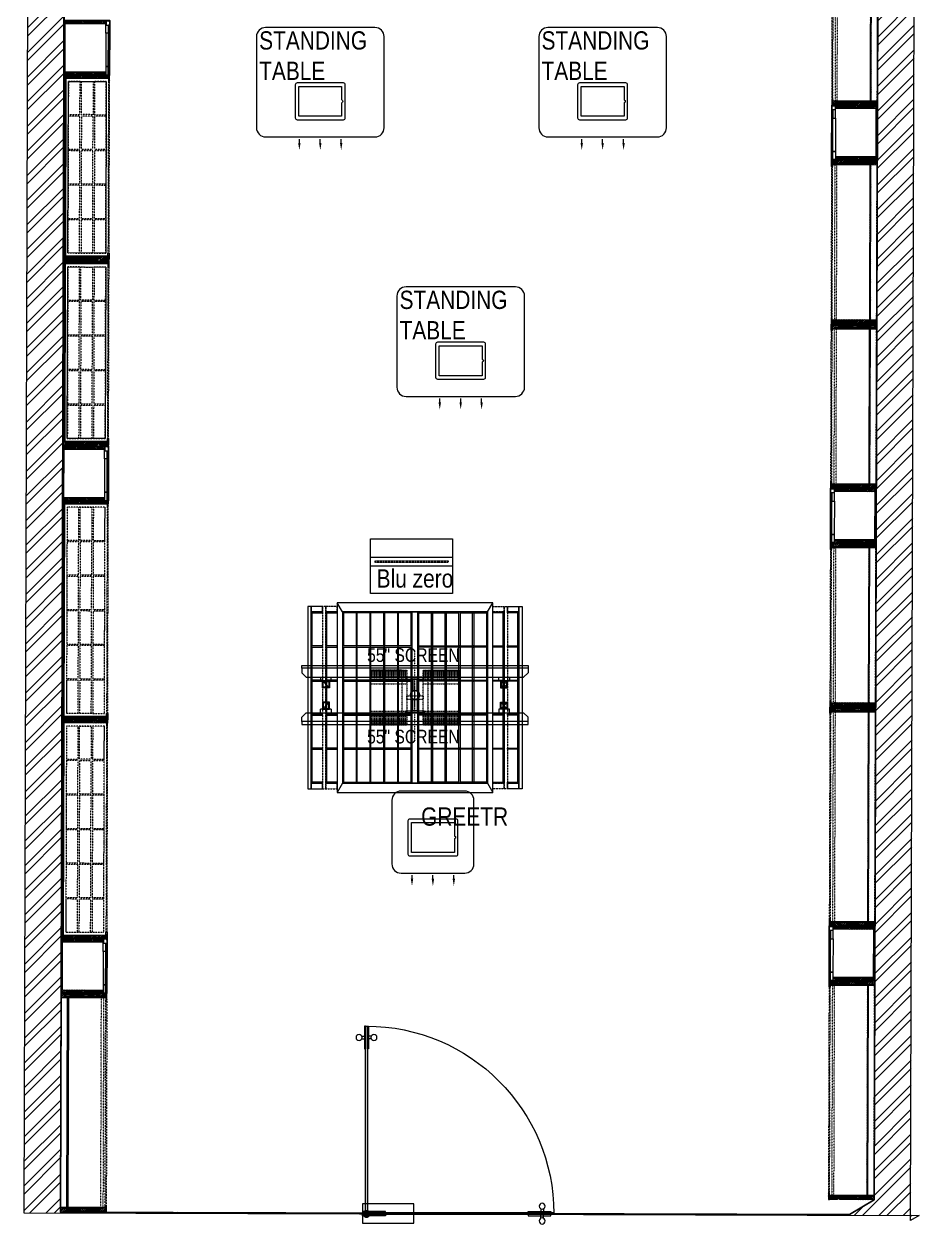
# Model space of a CAD drawing. Header units: millimetres. Extents: x -6182 to -1273, y -2079 to 10738.
# Drawn here: x -6182 to -1273, y -2079 to 4500 of the extents above; entities that cross this region are included whole.
import ezdxf

# ---------------------------------------------------------------- set-up
doc = ezdxf.new("R2010")
doc.units = ezdxf.units.MM
for name, pattern in [('a_p6_plan_L18$0$HIDDEN', [0.375, 0.25, -0.125]), ('ACAD_ISO03W100', [30, 12, -18]), ('D10_DASHED', [0.75, 0.5, -0.25]), ('DASHDOT2', [0.5, 0.25, -0.125, 0, -0.125])]:
    doc.linetypes.add(name, pattern=pattern)
for name, color, linetype, lineweight in [('Glass-FrontGlazing', 150, 'Continuous', 20), ('Glazing', 141, 'Continuous', 15), ('I-LK DIM', 252, 'Continuous', 5), ('I-LK EQPMT', 3, 'Continuous', 18), ('I-LK FF&E', 1, 'Continuous', 9), ('I-LK FURNITURE', 13, 'Continuous', 9), ('I-LK IT', 3, 'Continuous', 18), ('I-LK TEXT', 31, 'Continuous', 5), ('LN-ELEVATION-1', 81, 'Continuous', 13), ('LN-ELEVATION-2', 103, 'Continuous', 20), ('LN-ELEVATION-3', 125, 'a_p6_plan_L18$0$HIDDEN', 18), ('LN-ELEVATION-4', 145, 'Continuous', 13), ('LN-ELEVATION-5', 167, 'Continuous', 5), ('LN-HATCH', 251, 'Continuous', 0)]:
    doc.layers.add(name, color=color, linetype=linetype, lineweight=lineweight)
doc.layers.add('WALLS', color=7, linetype='Continuous')
doc.layers.add('WALLS_3D', color=7, linetype='Continuous')
doc.styles.add('LK TXT', font='Arial Narrow.ttf')
pattern_1 = [(45, (4208834.247, 1706614.74), (-4.4901280605, 4.4901280605), [])]
pattern_2 = [(45, (4209134.247, 1706614.74), (-4.4901280605, 4.4901280605), [])]
pattern_3 = [(45, (7858054.0837, 3504049.203), (-4.4901280605, 4.4901280605), [])]
pattern_4 = [(45, (7858558.917, 3503823.203), (-4.4901280605, 4.4901280605), [])]

# ---------------------------------------------------------------- blocks, each defined once
blk = doc.blocks.new('greetr 450')
at = {"layer": 'LN-ELEVATION-1', "linetype": 'ByBlock', "lineweight": -2}
for p, q in [((481.3, 339.7), (461, 339.7)), ((481.3, 225), (461, 225)), ((481.3, 110.3), (461, 110.3))]:
    blk.add_line(p, q, dxfattribs=at)
at = {"layer": 'LN-ELEVATION-1'}
for points in [[(355.5, 98.3), (355.5, 352.3, 0.414214), (345.5, 362.3), (163.5, 362.3, 0.414214), (153.5, 352.3), (153.5, 98.3, 0.414214), (163.5, 88.3), (345.5, 88.3, 0.414214)], [(264, 342.8), (336.5, 342.8), (336.5, 107.8), (172.5, 107.8), (172.5, 342.8), (245, 342.8, 0.327538), (246.9, 344.2, -0.733799), (262.1, 344.2, 0.327538)]]:
    blk.add_lwpolyline(points, format="xyb", close=True, dxfattribs=at)
at = {"layer": 'LN-ELEVATION-1', "linetype": 'ByBlock', "lineweight": -2}
for points in [[(481.3, 346.4), (481.3, 333.1), (521.3, 339.7)], [(481.3, 231.7), (481.3, 218.3), (521.3, 225)], [(481.3, 116.9), (481.3, 103.6), (521.3, 110.3)]]:
    blk.add_solid(points, dxfattribs=at)
at = {"layer": 'LN-ELEVATION-2'}
blk.add_lwpolyline([(50, 0), (400, 0, 0.414214), (450, 50), (450, 400, 0.414214), (400, 450), (50, 450, 0.414214), (0, 400), (0, 50, 0.414214)], format="xyb", close=True, dxfattribs=at)
blk = doc.blocks.new('QMS_DESK_1', base_point=(0, 0))
at = {"layer": 'I-LK FF&E', "rotation": 270}
blk.add_blockref('GREETR 450', (0, 521.3), dxfattribs=at)
at = {"layer": 'I-LK TEXT', "color": 0, "linetype": 'Continuous', "ltscale": 3, "insert": (222.4, 431.4), "char_height": 100, "attachment_point": 1, "style": 'LK TXT'}
blk.add_mtext_dynamic_manual_height_columns('\\pxqc;GREETR', width=353.056, gutter_width=0.5, heights=[0], dxfattribs=at)
blk = doc.blocks.new('standing table')
at = {"layer": 'LN-ELEVATION-1', "linetype": 'ByBlock', "lineweight": -2}
for p, q in [((235.3, -32.3), (235.3, -12)), ((350, -32.3), (350, -12)), ((464.7, -32.3), (464.7, -12))]:
    blk.add_line(p, q, dxfattribs=at)
at = {"layer": 'LN-ELEVATION-1'}
for points in [[(222.7, 94.5), (476.7, 94.5, 0.414214), (486.7, 104.5), (486.7, 286.5, 0.414214), (476.7, 296.5), (222.7, 296.5, 0.414214), (212.7, 286.5), (212.7, 104.5, 0.414214)], [(467.2, 186), (467.2, 113.5), (232.2, 113.5), (232.2, 277.5), (467.2, 277.5), (467.2, 205, 0.327538), (468.6, 203.1, -0.733799), (468.6, 187.9, 0.327538)]]:
    blk.add_lwpolyline(points, format="xyb", close=True, dxfattribs=at)
at = {"layer": 'LN-ELEVATION-1', "linetype": 'ByBlock', "lineweight": -2}
for points in [[(241.9, -32.3), (228.6, -32.3), (235.3, -72.3)], [(356.7, -32.3), (343.3, -32.3), (350, -72.3)], [(471.4, -32.3), (458.1, -32.3), (464.7, -72.3)]]:
    blk.add_solid(points, dxfattribs=at)
at = {"layer": 'LN-ELEVATION-2'}
blk.add_lwpolyline([(50, 0), (650, 0, 0.414214), (700, 50), (700, 550, 0.414214), (650, 600), (50, 600, 0.414214), (0, 550), (0, 50, 0.414214)], format="xyb", close=True, dxfattribs=at)
blk = doc.blocks.new('STANDING_TABLE_1', base_point=(0, 0))
at = {"layer": 'I-LK FF&E'}
blk.add_blockref('STANDING TABLE', (0, 72.3), dxfattribs=at)
at = {"layer": 'I-LK TEXT', "color": 0, "linetype": 'Continuous', "ltscale": 3, "insert": (406.8, 518.2), "char_height": 100, "width": 783.964, "attachment_point": 5, "style": 'LK TXT'}
blk.add_mtext('\\pxql;STANDING TABLE', dxfattribs=at)
blk = doc.blocks.new('STANDING_TABLE_2', base_point=(0, 0))
at = {"layer": 'I-LK FF&E'}
blk.add_blockref('STANDING TABLE', (0, 72.3), dxfattribs=at)
at = {"layer": 'I-LK TEXT', "color": 0, "linetype": 'Continuous', "ltscale": 3, "insert": (406.8, 518.2), "char_height": 100, "width": 783.964, "attachment_point": 5, "style": 'LK TXT'}
blk.add_mtext('\\pxql;STANDING TABLE', dxfattribs=at)
blk = doc.blocks.new('STANDING_TABLE_3', base_point=(0, 0))
at = {"layer": 'I-LK FF&E'}
blk.add_blockref('STANDING TABLE', (0, 72.3), dxfattribs=at)
at = {"layer": 'I-LK TEXT', "color": 0, "linetype": 'Continuous', "ltscale": 3, "insert": (406.8, 518.2), "char_height": 100, "width": 783.964, "attachment_point": 5, "style": 'LK TXT'}
blk.add_mtext('\\pxql;STANDING TABLE', dxfattribs=at)
blk = doc.blocks.new('jj 1200')
at = {"layer": 'LN-HATCH', "ltscale": 0.5}
h = blk.add_hatch(dxfattribs=at)
h.set_pattern_fill('ANSI31', color=256, scale=2)
h.set_pattern_definition([(45, (4097187.331, 1708800.267), (-4.4901280605, 4.4901280605), [])])
h.paths.add_polyline_path([(792.1, 220), (792.1, 30), (786.1, 30), (786.1, 20), (792.1, 20), (792.1, -24), (767.1, -24), (767.1, 220)])
h.paths.add_polyline_path([(-382.9, 180), (767.1, 180), (767.1, 186), (-382.9, 186)])
h.paths.add_polyline_path([(757.1, -24), (757.1, -30), (792.1, -30), (792.1, -24)])
h.paths.add_polyline_path([(-407.9, 220), (-407.9, 30), (-401.9, 30), (-401.9, 20), (-407.9, 20), (-407.9, -24), (-382.9, -24), (-382.9, 220)])
h.paths.add_polyline_path([(-372.9, -24), (-372.9, -30), (-407.9, -30), (-407.9, -24)])
at = {"layer": 'LN-ELEVATION-1', "ltscale": 0.5}
for points in [[(-407.9, 220), (-407.9, 30), (-401.9, 30), (-401.9, 20), (-407.9, 20), (-407.9, -24), (-382.9, -24), (-382.9, 220)], [(792.1, 220), (792.1, 30), (786.1, 30), (786.1, 20), (792.1, 20), (792.1, -24), (767.1, -24), (767.1, 220)], [(-382.9, 180), (767.1, 180), (767.1, 186), (-382.9, 186)], [(-372.9, -24), (-372.9, -30), (-407.9, -30), (-407.9, -24)], [(757.1, -24), (757.1, -30), (792.1, -30), (792.1, -24)]]:
    blk.add_lwpolyline(points, close=True, dxfattribs=at)
at = {"layer": 'LN-ELEVATION-3', "ltscale": 0.5}
for p, q in [((767.1, 220), (-382.9, 220)), ((757.1, -24), (-372.9, -24)), ((-372.9, -30), (757.1, -30))]:
    blk.add_line(p, q, dxfattribs=at)
at = {"layer": 'LN-ELEVATION-4', "linetype": 'ACAD_ISO03W100', "ltscale": 0.05}
blk.add_lwpolyline([(767.1, 0), (-382.9, 0), (-382.9, -12), (767.1, -12)], close=True, dxfattribs=at)
blk = doc.blocks.new('JJ_FIXTURE_LARGE_1', base_point=(0, 0))
at = {"layer": 'I-LK FF&E', "xscale": -1}
blk.add_blockref('JJ 1200', (792.1, 30), dxfattribs=at)
blk = doc.blocks.new('mirror unit')
at = {"layer": 'LN-HATCH', "ltscale": 0.5}
h = blk.add_hatch(dxfattribs=at)
h.set_pattern_fill('ANSI31', color=256, scale=2)
h.set_pattern_definition([(45, (4060433.7416, 1708720.787), (-4.4901280605, 4.4901280605), [])])
h.paths.add_polyline_path([(212.9, 101.3), (230.9, 101.3), (230.9, -127.7), (212.9, -127.7)])
h.paths.add_polyline_path([(230.9, 95.3), (494.9, 95.3), (494.9, 101.3), (230.9, 101.3)])
h.paths.add_polyline_path([(512.9, 101.3), (494.9, 101.3), (494.9, -127.7), (512.9, -127.7)])
at = {"layer": 'Defpoints'}
blk.add_lwpolyline([(512.9, 101.3), (212.9, 101.3), (212.9, -148.7), (512.9, -148.7)], close=True, dxfattribs=at)
at = {"layer": 'LN-ELEVATION-1'}
for points in [[(212.9, 101.3), (230.9, 101.3), (230.9, -127.7), (212.9, -127.7)], [(230.9, 95.3), (494.9, 95.3), (494.9, 101.3), (230.9, 101.3)], [(512.9, 101.3), (494.9, 101.3), (494.9, -127.7), (512.9, -127.7)], [(259.9, -141.7), (259.9, -127.7), (214.9, -127.7), (214.9, -148.7), (223.9, -148.7), (223.9, -147.2), (216.4, -147.2), (216.4, -141.7)], [(442.9, -141.7), (442.9, -127.7), (487.9, -127.7), (487.9, -148.7), (478.9, -148.7), (478.9, -147.2), (486.4, -147.2), (486.4, -141.7)], [(504.9, -148.7), (504.9, -147.2), (509.4, -147.2), (509.4, -129.2), (487.9, -129.2), (487.9, -127.7), (510.9, -127.7), (510.9, -148.7)]]:
    blk.add_lwpolyline(points, close=True, dxfattribs=at)
at = {"layer": 'LN-ELEVATION-2'}
blk.add_lwpolyline([(259.9, -141.7), (442.9, -141.7), (442.9, -127.7), (259.9, -127.7)], close=True, dxfattribs=at)
at = {"layer": 'LN-ELEVATION-2', "color": 4, "lineweight": 0}
blk.add_lwpolyline([(216.4, -141.7), (486.4, -141.7), (486.4, -147.2), (216.4, -147.2)], close=True, dxfattribs=at)
at = {"layer": 'LN-ELEVATION-4', "ltscale": 0.5}
blk.add_line((478.9, -148.7), (223.9, -148.7), dxfattribs=at)
blk = doc.blocks.new('MIRROR_DIFFERENT_1', base_point=(0, 0))
at = {"layer": 'I-LK FF&E'}
blk.add_blockref('MIRROR UNIT', (-212.9, 148.7), dxfattribs=at)
blk = doc.blocks.new('JJ_FIXTURE_LARGE_2', base_point=(0, 0))
at = {"layer": 'I-LK FF&E', "xscale": -1}
blk.add_blockref('JJ 1200', (792.1, 30), dxfattribs=at)
blk = doc.blocks.new('jj 900')
at = {"layer": 'LN-HATCH', "ltscale": 0.5}
h = blk.add_hatch(dxfattribs=at)
h.set_pattern_fill('ANSI31', color=256, scale=50)
h.set_pattern_definition([(45, (0, 0), (-4.419417, 4.419417), [])])
h.paths.add_polyline_path([(-911.8, 0), (-911.8, -190), (-905.8, -190), (-905.8, -200), (-911.8, -200), (-911.8, -244), (-886.8, -244), (-886.8, 0)])
h = blk.add_hatch(dxfattribs=at)
h.set_pattern_fill('ANSI31', color=256, scale=2)
h.set_pattern_definition(pattern_1)
h.paths.add_polyline_path([(-11.8, 0), (-11.8, -190), (-17.8, -190), (-17.8, -200), (-11.8, -200), (-11.8, -244), (-36.8, -244), (-36.8, 0)])
h = blk.add_hatch(dxfattribs=at)
h.set_pattern_fill('ANSI31', color=256, scale=2)
h.set_pattern_definition(pattern_2)
h.paths.add_polyline_path([(-36.8, -40), (-886.8, -40), (-886.8, -34), (-36.8, -34)])
h = blk.add_hatch(dxfattribs=at)
h.set_pattern_fill('ANSI31', color=256, scale=2)
h.set_pattern_definition(pattern_2)
h.paths.add_polyline_path([(-876.8, -244), (-876.8, -250), (-911.8, -250), (-911.8, -244)])
h = blk.add_hatch(dxfattribs=at)
h.set_pattern_fill('ANSI31', color=256, scale=2)
h.set_pattern_definition(pattern_1)
h.paths.add_polyline_path([(-46.8, -244), (-46.8, -250), (-11.8, -250), (-11.8, -244)])
at = {"layer": 'LN-ELEVATION-1', "ltscale": 0.5}
for points in [[(-911.8, 0), (-911.8, -190), (-905.8, -190), (-905.8, -200), (-911.8, -200), (-911.8, -244), (-886.8, -244), (-886.8, 0)], [(-11.8, 0), (-11.8, -190), (-17.8, -190), (-17.8, -200), (-11.8, -200), (-11.8, -244), (-36.8, -244), (-36.8, 0)], [(-36.8, -40), (-886.8, -40), (-886.8, -34), (-36.8, -34)], [(-876.8, -244), (-876.8, -250), (-911.8, -250), (-911.8, -244)], [(-46.8, -244), (-46.8, -250), (-11.8, -250), (-11.8, -244)]]:
    blk.add_lwpolyline(points, close=True, dxfattribs=at)
at = {"layer": 'LN-ELEVATION-3', "ltscale": 0.5}
for p, q in [((-886.8, 0), (-36.8, 0)), ((-876.8, -244), (-46.8, -244)), ((-46.8, -250), (-876.8, -250))]:
    blk.add_line(p, q, dxfattribs=at)
at = {"layer": 'LN-ELEVATION-4', "linetype": 'ACAD_ISO03W100', "ltscale": 0.05}
blk.add_lwpolyline([(-886.8, -220), (-36.8, -220), (-36.8, -232), (-886.8, -232)], close=True, dxfattribs=at)
blk = doc.blocks.new('JJ_FIXTURE_MEDIUM_1', base_point=(0, 0))
at = {"layer": 'I-LK FF&E'}
blk.add_blockref('JJ 900', (911.8, 250), dxfattribs=at)
blk = doc.blocks.new('MIRROR_DIFFERENT_2', base_point=(0, 0))
at = {"layer": 'I-LK FF&E'}
blk.add_blockref('MIRROR UNIT', (-212.9, 148.7), dxfattribs=at)
blk = doc.blocks.new('JJ_FIXTURE_MEDIUM_2', base_point=(0, 0))
at = {"layer": 'I-LK FF&E'}
blk.add_blockref('JJ 900', (911.8, 250), dxfattribs=at)
blk = doc.blocks.new('JJ_FIXTURE_MEDIUM_3', base_point=(0, 0))
at = {"layer": 'I-LK FF&E'}
blk.add_blockref('JJ 900', (911.8, 250), dxfattribs=at)
blk = doc.blocks.new('MIRROR_DIFFERENT_3', base_point=(0, 0))
at = {"layer": 'I-LK FF&E'}
blk.add_blockref('MIRROR UNIT', (-212.9, 148.7), dxfattribs=at)
blk = doc.blocks.new('JJ_FIXTURE_MEDIUM_4', base_point=(0, 0))
at = {"layer": 'I-LK FF&E'}
blk.add_blockref('JJ 900', (911.8, 250), dxfattribs=at)
blk = doc.blocks.new('JJ_FIXTURE_LARGE_3', base_point=(0, 0))
at = {"layer": 'I-LK FF&E', "xscale": -1}
blk.add_blockref('JJ 1200', (792.1, 30), dxfattribs=at)
blk = doc.blocks.new('MIRROR_DIFFERENT_5', base_point=(0, 0))
at = {"layer": 'I-LK FF&E'}
blk.add_blockref('MIRROR UNIT', (-212.9, 148.7), dxfattribs=at)
blk = doc.blocks.new('12mm vc plan')
at = {"layer": 'LN-HATCH', "ltscale": 0.5}
h = blk.add_hatch(dxfattribs=at)
h.set_pattern_fill('ANSI31', color=256, scale=2)
h.set_pattern_definition([(45, (3760859.753, 1795248.936), (-4.490128061, 4.490128061), [])])
h.paths.add_polyline_path([(-1200, 250), (-1200, 60), (-1194, 60), (-1194, 50), (-1200, 50), (-1200, 6), (-1182, 6), (-1182, 250)])
h = blk.add_hatch(dxfattribs=at)
h.set_pattern_fill('ANSI31', color=256, scale=2)
h.set_pattern_definition(pattern_3)
h.paths.add_polyline_path([(0, 250), (0, 60), (-6, 60), (-6, 50), (0, 50), (0, 6), (-18, 6), (-18, 250)])
h = blk.add_hatch(dxfattribs=at)
h.set_pattern_fill('ANSI31', color=256, scale=2)
h.set_pattern_definition([(45, (7858047.0837, 3504049.203), (-4.4901280605, 4.4901280605), [])])
h.paths.add_polyline_path([(-1165, 6), (-1165, 0), (-1200, 0), (-1200, 6)])
h = blk.add_hatch(dxfattribs=at)
h.set_pattern_fill('ANSI31', color=256, scale=2)
h.set_pattern_definition(pattern_3)
h.paths.add_polyline_path([(-28, 6), (-28, 0), (0, 0), (0, 6)])
at = {"layer": 'LN-ELEVATION-1', "ltscale": 0.5}
for points in [[(-1200, 250), (-1200, 60), (-1194, 60), (-1194, 50), (-1200, 50), (-1200, 6), (-1182, 6), (-1182, 250)], [(-18, 238), (-1182, 238), (-1182, 244), (-18, 244)], [(0, 250), (0, 60), (-6, 60), (-6, 50), (0, 50), (0, 6), (-18, 6), (-18, 250)], [(-1165, 6), (-1165, 0), (-1200, 0), (-1200, 6)], [(-35, 6), (-35, 0), (0, 0), (0, 6)]]:
    blk.add_lwpolyline(points, close=True, dxfattribs=at)
at = {"layer": 'LN-ELEVATION-3', "ltscale": 0.5}
for p, q in [((-1182, 250), (-18, 250)), ((-1165, 6), (-35, 6)), ((-35, 0), (-1165, 0))]:
    blk.add_line(p, q, dxfattribs=at)
for points in [[(-1165, 226), (-35, 226), (-35, 18), (-1165, 18)], [(-1165, 226), (-983.3, 226), (-983.3, 162), (-1165, 162)], [(-975.3, 226), (-793.7, 226), (-793.7, 162), (-975.3, 162)], [(-785.7, 226), (-604, 226), (-604, 162), (-785.7, 162)], [(-596, 226), (-414.3, 226), (-414.3, 162), (-596, 162)], [(-406.3, 226), (-224.7, 226), (-224.7, 162), (-406.3, 162)], [(-216.7, 226), (-35, 226), (-35, 162), (-216.7, 162)], [(-1165, 90), (-983.3, 90), (-983.3, 154), (-1165, 154)], [(-975.3, 154), (-793.7, 154), (-793.7, 90), (-975.3, 90)], [(-785.7, 154), (-604, 154), (-604, 90), (-785.7, 90)], [(-596, 154), (-414.3, 154), (-414.3, 90), (-596, 90)], [(-406.3, 154), (-224.7, 154), (-224.7, 90), (-406.3, 90)], [(-216.7, 154), (-35, 154), (-35, 90), (-216.7, 90)], [(-1165, 82), (-983.3, 82), (-983.3, 18), (-1165, 18)], [(-975.3, 82), (-793.7, 82), (-793.7, 18), (-975.3, 18)], [(-785.7, 82), (-604, 82), (-604, 18), (-785.7, 18)], [(-596, 82), (-414.3, 82), (-414.3, 18), (-596, 18)], [(-406.3, 82), (-224.7, 82), (-224.7, 18), (-406.3, 18)], [(-216.7, 82), (-35, 82), (-35, 18), (-216.7, 18)]]:
    blk.add_lwpolyline(points, close=True, dxfattribs=at)
blk = doc.blocks.new('VC_FIXTURE_LARGE_1', base_point=(0, 0))
at = {"layer": 'I-LK FF&E', "xscale": -1}
blk.add_blockref('12MM VC PLAN', (0, 0), dxfattribs=at)
blk = doc.blocks.new('VC_FIXTURE_LARGE_2', base_point=(0, 0))
at = {"layer": 'I-LK FF&E', "xscale": -1}
blk.add_blockref('12MM VC PLAN', (0, 0), dxfattribs=at)
blk = doc.blocks.new('MIRROR_DIFFERENT_6', base_point=(0, 0))
at = {"layer": 'I-LK FF&E'}
blk.add_blockref('MIRROR UNIT', (-212.9, 148.7), dxfattribs=at)
blk = doc.blocks.new('1010mm vc plan')
at = {"layer": 'LN-HATCH', "ltscale": 0.5}
h = blk.add_hatch(dxfattribs=at)
h.set_pattern_fill('ANSI31', color=256, scale=2)
h.set_pattern_definition([(45, (3761554.586, 1795022.936), (-4.490128061, 4.490128061), [])])
h.paths.add_polyline_path([(-505.2, 24), (-505.2, -166), (-499.2, -166), (-499.2, -176), (-505.2, -176), (-505.2, -220), (-487.2, -220), (-487.2, 24)])
h = blk.add_hatch(dxfattribs=at)
h.set_pattern_fill('ANSI31', color=256, scale=2)
h.set_pattern_definition(pattern_4)
h.paths.add_polyline_path([(504.8, 24), (504.8, -166), (498.8, -166), (498.8, -176), (504.8, -176), (504.8, -220), (486.8, -220), (486.8, 24)])
h = blk.add_hatch(dxfattribs=at)
h.set_pattern_fill('ANSI31', color=256, scale=2)
h.set_pattern_definition([(45, (7858741.917, 3503823.203), (-4.4901280605, 4.4901280605), [])])
h.paths.add_polyline_path([(-470.2, -220), (-470.2, -226), (-505.2, -226), (-505.2, -220)])
h = blk.add_hatch(dxfattribs=at)
h.set_pattern_fill('ANSI31', color=256, scale=2)
h.set_pattern_definition(pattern_4)
h.paths.add_polyline_path([(476.8, -220), (476.8, -226), (511.8, -226), (511.8, -220)])
at = {"layer": 'LN-ELEVATION-1', "ltscale": 0.5}
for points in [[(-505.2, 24), (-505.2, -166), (-499.2, -166), (-499.2, -176), (-505.2, -176), (-505.2, -220), (-487.2, -220), (-487.2, 24)], [(486.8, 12), (-487.2, 12), (-487.2, 18), (486.8, 18)], [(504.8, 24), (504.8, -166), (498.8, -166), (498.8, -176), (504.8, -176), (504.8, -220), (486.8, -220), (486.8, 24)], [(-470.2, -220), (-470.2, -226), (-505.2, -226), (-505.2, -220)], [(469.8, -220), (469.8, -226), (504.8, -226), (504.8, -220)]]:
    blk.add_lwpolyline(points, close=True, dxfattribs=at)
at = {"layer": 'LN-ELEVATION-2', "ltscale": 0.5}
blk.add_lwpolyline([(470.2, 0), (-470.2, 0), (-470.2, -208), (470.2, -208)], close=True, dxfattribs=at)
at = {"layer": 'LN-ELEVATION-3', "ltscale": 0.5}
for p, q in [((-487.2, 24), (486.8, 24)), ((-470.2, -220), (469.8, -220)), ((469.8, -226), (-470.2, -226))]:
    blk.add_line(p, q, dxfattribs=at)
for points in [[(-470.2, 0), (-288.5, 0), (-288.5, -64), (-470.2, -64)], [(-280.5, 0), (-98.8, 0), (-98.8, -64), (-280.5, -64)], [(-90.8, 0), (90.8, 0), (90.8, -64), (-90.8, -64)], [(98.8, 0), (280.5, 0), (280.5, -64), (98.8, -64)], [(288.5, 0), (470.2, 0), (470.2, -64), (288.5, -64)], [(-470.2, -136), (-288.5, -136), (-288.5, -72), (-470.2, -72)], [(-280.5, -72), (-98.8, -72), (-98.8, -136), (-280.5, -136)], [(-90.8, -72), (90.8, -72), (90.8, -136), (-90.8, -136)], [(98.8, -72), (280.5, -72), (280.5, -136), (98.8, -136)], [(288.5, -72), (470.2, -72), (470.2, -136), (288.5, -136)], [(-470.2, -144), (-288.5, -144), (-288.5, -208), (-470.2, -208)], [(-280.5, -144), (-98.8, -144), (-98.8, -208), (-280.5, -208)], [(-90.8, -144), (90.8, -144), (90.8, -208), (-90.8, -208)], [(98.8, -144), (280.5, -144), (280.5, -208), (98.8, -208)], [(288.5, -144), (470.2, -144), (470.2, -208), (288.5, -208)]]:
    blk.add_lwpolyline(points, close=True, dxfattribs=at)
blk = doc.blocks.new('VC_FIXTURE_MEDIUM_1', base_point=(0, 0))
at = {"layer": 'I-LK FF&E', "xscale": -1}
blk.add_blockref('1010MM VC PLAN', (511.8, 226), dxfattribs=at)
blk = doc.blocks.new('VC_FIXTURE_MEDIUM_2', base_point=(0, 0))
at = {"layer": 'I-LK FF&E', "xscale": -1}
blk.add_blockref('1010MM VC PLAN', (511.8, 226), dxfattribs=at)
blk = doc.blocks.new('MIRROR_DIFFERENT_7', base_point=(0, 0))
at = {"layer": 'I-LK FF&E'}
blk.add_blockref('MIRROR UNIT', (-212.9, 148.7), dxfattribs=at)
blk = doc.blocks.new('euro mirror')
at = {"layer": 'LN-ELEVATION-4', "linetype": 'ACAD_ISO03W100', "ltscale": 0.1}
blk.add_lwpolyline([(0, 47.3), (0, -41.5), (-20, -41.5), (-20, 47.3)], close=True, dxfattribs=at)
at = {"layer": 'LN-ELEVATION-5', "linetype": 'ACAD_ISO03W100', "ltscale": 0.1}
for p, q in [((-159.9, 246.9), (-159.9, 47.3)), ((-159.7, 246.9), (-159.7, 47.3)), ((-159.4, 246.9), (-159.4, 47.3)), ((-159, 246.9), (-159, 47.3)), ((-158.5, 246.9), (-158.5, 47.3)), ((-157.9, 246.9), (-157.9, 47.3)), ((-157.1, 246.9), (-157.1, 47.3)), ((-156.1, 246.9), (-156.1, 47.3)), ((-154.1, 246.9), (-154.1, 47.3)), ((-151.1, 246.9), (-151.1, 47.3)), ((-146.1, 246.9), (-146.1, 47.3)), ((-141.1, 246.9), (-141.1, 47.3)), ((-135.1, 246.9), (-135.1, 47.3)), ((-128.1, 246.9), (-128.1, 47.3)), ((-120.1, 246.9), (-120.1, 47.3)), ((-111.1, 246.9), (-111.1, 47.3)), ((-102.1, 246.9), (-102.1, 47.3)), ((-85, 246.9), (-85, 47.3)), ((65, 246.9), (65, 47.3)), ((82.1, 246.9), (82.1, 47.3)), ((91.1, 246.9), (91.1, 47.3)), ((100.1, 246.9), (100.1, 47.3)), ((108.1, 246.9), (108.1, 47.3)), ((115.1, 246.9), (115.1, 47.3)), ((121.1, 246.9), (121.1, 47.3)), ((126.1, 246.9), (126.1, 47.3)), ((131.1, 246.9), (131.1, 47.3)), ((134.1, 246.9), (134.1, 47.3)), ((136.1, 246.9), (136.1, 47.3)), ((137.1, 246.9), (137.1, 47.3)), ((137.9, 246.9), (137.9, 47.3)), ((138.5, 246.9), (138.5, 47.3)), ((139, 246.9), (139, 47.3)), ((139.4, 246.9), (139.4, 47.3)), ((139.7, 246.9), (139.7, 47.3)), ((139.9, 246.9), (139.9, 47.3)), ((-159.9, -41.5), (-159.9, -241.1)), ((-159.7, -41.5), (-159.7, -241.1)), ((-159.4, -41.5), (-159.4, -241.1)), ((-159, -41.5), (-159, -241.1)), ((-158.5, -41.5), (-158.5, -241.1)), ((-157.9, -41.5), (-157.9, -241.1)), ((-157.1, -41.5), (-157.1, -241.1)), ((-156.1, -41.5), (-156.1, -241.1)), ((-154.1, -41.5), (-154.1, -241.1)), ((-151.1, -41.5), (-151.1, -241.1)), ((-146.1, -41.5), (-146.1, -241.1)), ((-141.1, -41.5), (-141.1, -241.1)), ((-135.1, -41.5), (-135.1, -241.1)), ((-128.1, -41.5), (-128.1, -241.1)), ((-120.1, -41.5), (-120.1, -241.1)), ((-111.1, -41.5), (-111.1, -241.1)), ((-102.1, -41.5), (-102.1, -241.1)), ((-85, -41.5), (-85, -241.1)), ((65, -41.5), (65, -241.1)), ((82.1, -41.5), (82.1, -241.1)), ((91.1, -41.5), (91.1, -241.1)), ((100.1, -41.5), (100.1, -241.1)), ((108.1, -41.5), (108.1, -241.1)), ((115.1, -41.5), (115.1, -241.1)), ((121.1, -41.5), (121.1, -241.1)), ((126.1, -41.5), (126.1, -241.1)), ((131.1, -41.5), (131.1, -241.1)), ((134.1, -41.5), (134.1, -241.1)), ((136.1, -41.5), (136.1, -241.1)), ((137.1, -41.5), (137.1, -241.1)), ((137.9, -41.5), (137.9, -241.1)), ((138.5, -41.5), (138.5, -241.1)), ((139, -41.5), (139, -241.1)), ((139.4, -41.5), (139.4, -241.1)), ((139.7, -41.5), (139.7, -241.1)), ((139.9, -41.5), (139.9, -241.1))]:
    blk.add_line(p, q, dxfattribs=at)
for points in [[(140, 73), (140, 246.9), (-160, 246.9), (-160, 73)], [(140, -67.1), (140, -241.1), (-160, -241.1), (-160, -67.1)]]:
    blk.add_lwpolyline(points, dxfattribs=at)
for points in [[(140, 73), (140, 47.3), (-160, 47.3), (-160, 73)], [(140, -41.5), (140, -67.1), (-160, -67.1), (-160, -41.5)]]:
    blk.add_lwpolyline(points, close=True, dxfattribs=at)
blk = doc.blocks.new('eurocenter 1040')
at = {"layer": 'LN-ELEVATION-1'}
for points in [[(-470, -327.4), (470, -327.4), (470, 467.6), (-470, 467.6)], [(-470, 85.1), (470, 85.1), (470, 467.6), (-470, 467.6)], [(-283.2, 85.1), (-277.2, 85.1), (-277.2, 467.6), (-283.2, 467.6)], [(-96.4, 85.1), (-90.4, 85.1), (-90.4, 467.6), (-96.4, 467.6)], [(90.4, 85.1), (96.4, 85.1), (96.4, 467.6), (90.4, 467.6)], [(277.2, 85.1), (283.2, 85.1), (283.2, 467.6), (277.2, 467.6)], [(-470, 386.6), (-283.2, 386.6), (-283.2, 392.6), (-470, 392.6)], [(-277.2, 386.6), (-96.4, 386.6), (-96.4, 392.6), (-277.2, 392.6)], [(-90.4, 386.6), (90.4, 386.6), (90.4, 392.6), (-90.4, 392.6)], [(96.4, 386.6), (277.2, 386.6), (277.2, 392.6), (96.4, 392.6)], [(283.2, 386.6), (470, 386.6), (470, 392.6), (283.2, 392.6)], [(-470, 311.2), (-283.2, 311.2), (-283.2, 317.2), (-470, 317.2)], [(-277.2, 311.2), (-96.4, 311.2), (-96.4, 317.2), (-277.2, 317.2)], [(-90.4, 311.2), (90.4, 311.2), (90.4, 317.2), (-90.4, 317.2)], [(96.4, 311.2), (277.2, 311.2), (277.2, 317.2), (96.4, 317.2)], [(283.2, 311.2), (470, 311.2), (470, 317.2), (283.2, 317.2)], [(-470, 235.8), (-283.2, 235.8), (-283.2, 241.8), (-470, 241.8)], [(-277.2, 235.8), (-96.4, 235.8), (-96.4, 241.8), (-277.2, 241.8)], [(-90.4, 235.8), (90.4, 235.8), (90.4, 241.8), (-90.4, 241.8)], [(96.4, 235.8), (277.2, 235.8), (277.2, 241.8), (96.4, 241.8)], [(283.2, 235.8), (470, 235.8), (470, 241.8), (283.2, 241.8)], [(-470, 160.4), (-283.2, 160.4), (-283.2, 166.4), (-470, 166.4)], [(-277.2, 160.4), (-96.4, 160.4), (-96.4, 166.4), (-277.2, 166.4)], [(-90.4, 160.4), (90.4, 160.4), (90.4, 166.4), (-90.4, 166.4)], [(96.4, 160.4), (277.2, 160.4), (277.2, 166.4), (96.4, 166.4)], [(283.2, 160.4), (470, 160.4), (470, 166.4), (283.2, 166.4)], [(-470, 85.1), (470, 85.1), (470, 55.1), (-470, 55.1)], [(-470, 55.1), (470, 55.1), (470, -327.4), (-470, -327.4)], [(-283.2, 55.1), (-277.2, 55.1), (-277.2, -327.4), (-283.2, -327.4)], [(-96.4, 55.1), (-90.4, 55.1), (-90.4, -327.4), (-96.4, -327.4)], [(90.4, 55.1), (96.4, 55.1), (96.4, -327.4), (90.4, -327.4)], [(277.2, 55.1), (283.2, 55.1), (283.2, -327.4), (277.2, -327.4)], [(-470, -20.3), (-283.2, -20.3), (-283.2, -26.3), (-470, -26.3)], [(-277.2, -20.3), (-96.4, -20.3), (-96.4, -26.3), (-277.2, -26.3)], [(-90.4, -20.3), (90.4, -20.3), (90.4, -26.3), (-90.4, -26.3)], [(96.4, -20.3), (277.2, -20.3), (277.2, -26.3), (96.4, -26.3)], [(283.2, -20.3), (470, -20.3), (470, -26.3), (283.2, -26.3)], [(-470, -95.7), (-283.2, -95.7), (-283.2, -101.7), (-470, -101.7)], [(-277.2, -95.7), (-96.4, -95.7), (-96.4, -101.7), (-277.2, -101.7)], [(-90.4, -95.7), (90.4, -95.7), (90.4, -101.7), (-90.4, -101.7)], [(96.4, -95.7), (277.2, -95.7), (277.2, -101.7), (96.4, -101.7)], [(283.2, -95.7), (470, -95.7), (470, -101.7), (283.2, -101.7)], [(-470, -171.1), (-283.2, -171.1), (-283.2, -177.1), (-470, -177.1)], [(-277.2, -171.1), (-96.4, -171.1), (-96.4, -177.1), (-277.2, -177.1)], [(-90.4, -171.1), (90.4, -171.1), (90.4, -177.1), (-90.4, -177.1)], [(96.4, -171.1), (277.2, -171.1), (277.2, -177.1), (96.4, -177.1)], [(283.2, -171.1), (470, -171.1), (470, -177.1), (283.2, -177.1)], [(-470, -246.4), (-283.2, -246.4), (-283.2, -252.4), (-470, -252.4)], [(-277.2, -246.4), (-96.4, -246.4), (-96.4, -252.4), (-277.2, -252.4)], [(-90.4, -246.4), (90.4, -246.4), (90.4, -252.4), (-90.4, -252.4)], [(96.4, -246.4), (277.2, -246.4), (277.2, -252.4), (96.4, -252.4)], [(283.2, -246.4), (470, -246.4), (470, -252.4), (283.2, -252.4)]]:
    blk.add_lwpolyline(points, close=True, dxfattribs=at)
for points in [[(-283.2, 461.6), (-464, 461.6), (-464, 317.2)], [(-96.4, 461.6), (-277.2, 461.6)], [(90.4, 461.6), (-90.4, 461.6)], [(277.2, 461.6), (96.4, 461.6)], [(464, 317.2), (464, 461.6), (283.2, 461.6)], [(-464, 311.2), (-464, 241.8)], [(464, 241.8), (464, 311.2)], [(-464, 235.8), (-464, 166.4)], [(464, 166.4), (464, 235.8)], [(-464, 160.4), (-464, 91.1), (-283.2, 91.1)], [(283.2, 91.1), (464, 91.1), (464, 160.4)], [(-277.2, 91.1), (-96.4, 91.1)], [(-90.4, 91.1), (90.4, 91.1)], [(96.4, 91.1), (277.2, 91.1)], [(-464, -20.3), (-464, 49.1), (-283.2, 49.1)], [(-277.2, 49.1), (-96.4, 49.1)], [(-90.4, 49.1), (90.4, 49.1)], [(96.4, 49.1), (277.2, 49.1)], [(283.2, 49.1), (464, 49.1), (464, -20.3)], [(-464, -95.7), (-464, -26.3)], [(464, -26.3), (464, -95.7)], [(-464, -171.1), (-464, -101.7)], [(464, -101.7), (464, -171.1)], [(-283.2, -321.4), (-464, -321.4), (-464, -177.1)], [(464, -177.1), (464, -321.4), (283.2, -321.4)], [(-96.4, -321.4), (-277.2, -321.4)], [(90.4, -321.4), (-90.4, -321.4)], [(277.2, -321.4), (96.4, -321.4)]]:
    blk.add_lwpolyline(points, dxfattribs=at)
at = {"layer": 'LN-ELEVATION-2'}
blk.add_lwpolyline([(-520, -357.4), (520, -357.4), (520, 497.6), (-520, 497.6)], close=True, dxfattribs=at)
for points in [[(-470, 467.6), (-520, 497.6)], [(470, 467.6), (520, 497.6)], [(-470, -327.4), (-520, -357.4)], [(470, -327.4), (520, -357.4)]]:
    blk.add_lwpolyline(points, dxfattribs=at)
at = {"layer": 'LN-ELEVATION-3'}
for points in [[(-500, 559.6), (500, 559.6), (500, 577.6), (-500, 577.6)], [(-500, 497.6), (-470, 497.6), (-470, 559.6), (-500, 559.6)], [(470, 497.6), (500, 497.6), (500, 559.6), (470, 559.6)], [(-500, -357.4), (-470, -357.4), (-470, -419.4), (-500, -419.4)], [(470, -357.4), (500, -357.4), (500, -419.4), (470, -419.4)], [(-500, -419.4), (500, -419.4), (500, -437.4), (-500, -437.4)]]:
    blk.add_lwpolyline(points, close=True, dxfattribs=at)
at = {"layer": 'LN-ELEVATION-4'}
for points in [[(-500, 639.6), (500, 639.6), (500, 657.6), (-500, 657.6)], [(-500, 577.6), (-470, 577.6), (-470, 639.6), (-500, 639.6)], [(470, 577.6), (500, 577.6), (500, 639.6), (470, 639.6)], [(-470, 497.6), (-464, 497.6), (-464, 559.6), (-470, 559.6)], [(-464, 553.6), (-283.2, 553.6), (-283.2, 559.6), (-464, 559.6)], [(-283.2, 497.6), (-277.2, 497.6), (-277.2, 559.6), (-283.2, 559.6)], [(-277.2, 553.6), (-96.4, 553.6), (-96.4, 559.6), (-277.2, 559.6)], [(-96.4, 497.6), (-90.4, 497.6), (-90.4, 559.6), (-96.4, 559.6)], [(-90.4, 553.6), (90.4, 553.6), (90.4, 559.6), (-90.4, 559.6)], [(90.4, 497.6), (96.4, 497.6), (96.4, 559.6), (90.4, 559.6)], [(96.4, 553.6), (277.2, 553.6), (277.2, 559.6), (96.4, 559.6)], [(277.2, 497.6), (283.2, 497.6), (283.2, 559.6), (277.2, 559.6)], [(283.2, 553.6), (464, 553.6), (464, 559.6), (283.2, 559.6)], [(464, 497.6), (470, 497.6), (470, 559.6), (464, 559.6)], [(-470, -357.4), (-464, -357.4), (-464, -419.4), (-470, -419.4)], [(-283.2, -357.4), (-277.2, -357.4), (-277.2, -419.4), (-283.2, -419.4)], [(-96.4, -357.4), (-90.4, -357.4), (-90.4, -419.4), (-96.4, -419.4)], [(90.4, -357.4), (96.4, -357.4), (96.4, -419.4), (90.4, -419.4)], [(277.2, -357.4), (283.2, -357.4), (283.2, -419.4), (277.2, -419.4)], [(464, -357.4), (470, -357.4), (470, -419.4), (464, -419.4)], [(-500, -437.4), (-470, -437.4), (-470, -499.4), (-500, -499.4)], [(-464, -413.4), (-283.2, -413.4), (-283.2, -419.4), (-464, -419.4)], [(-277.2, -413.4), (-96.4, -413.4), (-96.4, -419.4), (-277.2, -419.4)], [(-90.4, -413.4), (90.4, -413.4), (90.4, -419.4), (-90.4, -419.4)], [(96.4, -413.4), (277.2, -413.4), (277.2, -419.4), (96.4, -419.4)], [(283.2, -413.4), (464, -413.4), (464, -419.4), (283.2, -419.4)], [(470, -437.4), (500, -437.4), (500, -499.4), (470, -499.4)], [(-500, -499.4), (500, -499.4), (500, -517.4), (-500, -517.4)]]:
    blk.add_lwpolyline(points, close=True, dxfattribs=at)
at = {"layer": 'LN-ELEVATION-5'}
for points in [[(-470, 577.6), (-464, 577.6), (-464, 639.6), (-470, 639.6)], [(-464, 633.6), (-283.2, 633.6), (-283.2, 639.6), (-464, 639.6)], [(-283.2, 577.6), (-277.2, 577.6), (-277.2, 639.6), (-283.2, 639.6)], [(-277.2, 633.6), (-96.4, 633.6), (-96.4, 639.6), (-277.2, 639.6)], [(-96.4, 577.6), (-90.4, 577.6), (-90.4, 639.6), (-96.4, 639.6)], [(-90.4, 633.6), (90.4, 633.6), (90.4, 639.6), (-90.4, 639.6)], [(90.4, 577.6), (96.4, 577.6), (96.4, 639.6), (90.4, 639.6)], [(96.4, 633.6), (277.2, 633.6), (277.2, 639.6), (96.4, 639.6)], [(277.2, 577.6), (283.2, 577.6), (283.2, 639.6), (277.2, 639.6)], [(283.2, 633.6), (464, 633.6), (464, 639.6), (283.2, 639.6)], [(464, 577.6), (470, 577.6), (470, 639.6), (464, 639.6)], [(-470, -437.4), (-464, -437.4), (-464, -499.4), (-470, -499.4)], [(-283.2, -437.4), (-277.2, -437.4), (-277.2, -499.4), (-283.2, -499.4)], [(-96.4, -437.4), (-90.4, -437.4), (-90.4, -499.4), (-96.4, -499.4)], [(90.4, -437.4), (96.4, -437.4), (96.4, -499.4), (90.4, -499.4)], [(277.2, -437.4), (283.2, -437.4), (283.2, -499.4), (277.2, -499.4)], [(464, -437.4), (470, -437.4), (470, -499.4), (464, -499.4)], [(-464, -493.4), (-283.2, -493.4), (-283.2, -499.4), (-464, -499.4)], [(-277.2, -493.4), (-96.4, -493.4), (-96.4, -499.4), (-277.2, -499.4)], [(-90.4, -493.4), (90.4, -493.4), (90.4, -499.4), (-90.4, -499.4)], [(96.4, -493.4), (277.2, -493.4), (277.2, -499.4), (96.4, -499.4)], [(283.2, -493.4), (464, -493.4), (464, -499.4), (283.2, -499.4)]]:
    blk.add_lwpolyline(points, close=True, dxfattribs=at)
at = {"layer": 'I-LK DIM'}
blk.add_blockref('EURO MIRROR', (10, 67.1), dxfattribs=at)
blk = doc.blocks.new('EURO_CENTRE_1', base_point=(0, 0))
at = {"layer": 'I-LK FF&E'}
blk.add_blockref('EUROCENTER 1040', (520, 517.4), dxfattribs=at)
blk = doc.blocks.new('blue zero')
at = {"layer": 'I-LK FURNITURE', "ltscale": 0.5}
for points in [[(86206.7, 120883.4), (86206.7, 120433.4), (85906.7, 120433.4), (85906.7, 120883.4)], [(86106.7, 120883.4), (86106.7, 120433.4), (86056.7, 120433.4), (86056.7, 120883.4)]]:
    blk.add_lwpolyline(points, close=True, dxfattribs=at)
at = {"layer": 'I-LK FURNITURE', "linetype": 'D10_DASHED', "ltscale": 2}
blk.add_lwpolyline([(86085.7, 120858.4), (86085.7, 120458.4), (86077.7, 120458.4), (86077.7, 120858.4)], close=True, dxfattribs=at)
blk = doc.blocks.new('BLUE_ZERO_1', base_point=(-148.8, 0))
at = {"layer": 'I-LK FF&E', "rotation": 90}
blk.add_blockref('BLUE ZERO', (120882.9, -85906.7), dxfattribs=at)
at = {"layer": 'I-LK TEXT', "color": 0, "linetype": 'Continuous', "ltscale": 3, "insert": (243.2, 82.5), "char_height": 100, "width": 783.964, "attachment_point": 5, "style": 'LK TXT'}
blk.add_mtext('\\pxqc,t8;Blu zero', dxfattribs=at)
blk = doc.blocks.new('it 55inch tv')
at = {"layer": 'I-LK EQPMT', "ltscale": 12}
for p, q in [((2111558.8, 1135690.5), (2111583.2, 1135690.5)), ((2111583.2, 1135690.5), (2111607.7, 1135666)), ((2111607.7, 1134473.9), (2111607.7, 1135666)), ((2111607.7, 1135587.9), (2111627.2, 1135587.9)), ((2111627.2, 1135529.3), (2111607.7, 1135529.3)), ((2111627.2, 1135587.9), (2111627.2, 1135529.3)), ((2111627.2, 1134610.6), (2111607.7, 1134610.6)), ((2111627.2, 1134610.6), (2111627.2, 1134552)), ((2111607.7, 1134552), (2111627.2, 1134552)), ((2111583.2, 1134449.5), (2111607.7, 1134473.9)), ((2111558.8, 1134449.5), (2111583.2, 1134449.5))]:
    blk.add_line(p, q, dxfattribs=at)
at = {"layer": 'I-LK EQPMT'}
for p, q in [((2111661.6, 1135543.3), (2111631, 1135573.9)), ((2111661.6, 1135573.9), (2111631, 1135543.3)), ((2111661.6, 1134597.1), (2111631, 1134566.5))]:
    blk.add_line(p, q, dxfattribs=at)
at = {"layer": 'I-LK EQPMT', "ltscale": 12}
blk.add_lwpolyline([(2111542.6, 1135690.5), (2111558.8, 1135690.5), (2111558.8, 1134449.5), (2111542.6, 1134449.5)], close=True, dxfattribs=at)
at = {"layer": 'I-LK EQPMT'}
for points in [[(2111627.2, 1135577.7), (2111627.2, 1135539.5), (2111665.4, 1135539.5), (2111665.4, 1135577.7)], [(2111631, 1135573.9), (2111631, 1135543.3), (2111661.6, 1135543.3), (2111661.6, 1135573.9)], [(2111627.2, 1134562.7), (2111627.2, 1134600.9), (2111665.4, 1134600.9), (2111665.4, 1134562.7)], [(2111631, 1134566.5), (2111631, 1134597.1), (2111661.6, 1134597.1), (2111661.6, 1134566.5)]]:
    blk.add_lwpolyline(points, close=True, dxfattribs=at)
blk = doc.blocks.new('SCREEN_55_1', base_point=(0, -9.1))
at = {"layer": 'I-LK IT', "color": 1, "linetype": 'DASHDOT2', "ltscale": 3}
blk.add_line((620.5, 23.1), (620.5, 512.1), dxfattribs=at)
at = {"layer": 'I-LK IT'}
for points in [[(670.5, 365), (570.5, 365), (570.5, 355), (670.5, 355)], [(670.5, 170.2), (570.5, 170.2), (570.5, 180.2), (670.5, 180.2)]]:
    blk.add_lwpolyline(points, close=True, dxfattribs=at)
for points in [[(633, 289.2), (633, 355), (608, 355), (608, 289.2, -0.267949), (633, 289.2, 1)], [(633, 245.9), (633, 180.2), (608, 180.2), (608, 245.9, 0.267949), (633, 245.9, -1)]]:
    blk.add_lwpolyline(points, format="xyb", dxfattribs=at)
at = {"layer": 'I-LK IT', "color": 1}
blk.add_circle((620.5, 267.6), 25, dxfattribs=at)
at = {"layer": 'I-LK IT', "rotation": 270}
blk.add_blockref('IT 55INCH TV', (-1134449.5, 2111972.7), dxfattribs=at)
at = {"layer": 'I-LK IT', "xscale": -1, "rotation": 270}
blk.add_blockref('IT 55INCH TV', (-1134449.5, -2111437.5), dxfattribs=at)
at = {"layer": 'I-LK TEXT', "color": 0, "linetype": 'Continuous', "ltscale": 3, "char_height": 75, "width": 783.964, "attachment_point": 5, "style": 'LK TXT'}
for insert in [(612, 485.8), (612, 38.8)]:
    blk.add_mtext('\\pxqc,t3;55" SCREEN', dxfattribs=dict(at, insert=insert))
blk = doc.blocks.new('entrance door')
at = {"layer": 'Glazing', "ltscale": 111}
blk.add_hatch(color=256, dxfattribs=at).paths.add_polyline_path([(18, -34.8), (18, -1235), (30, -1235), (30, -34.8)])
at = {"layer": 'Glazing'}
for p, q in [((30, -54.2), (18, -66.2)), ((1117.8, -31.3), (1117.8, -54.3)), ((1117.8, -89.2), (1117.8, -66.3)), ((1132.8, -31.3), (1132.8, -54.3)), ((1132.8, -89.2), (1132.8, -66.3))]:
    blk.add_line(p, q, dxfattribs=at)
at = {"layer": 'Glazing', "ltscale": 44}
for p, q in [((-4.9, -1156.3), (18, -1156.3)), ((-4.9, -1171.3), (18, -1171.3)), ((52.9, -1156.3), (30, -1156.3)), ((52.9, -1171.3), (30, -1171.3))]:
    blk.add_line(p, q, dxfattribs=at)
at = {"layer": 'Glazing'}
for points in [[(320, -120.5), (0, -120.5), (0, 0), (320, 0)], [(0, -54.2), (142.5, -54.2), (142.5, -46.8), (0, -46.8)], [(0, -66.2), (142.5, -66.2), (142.5, -73.7), (0, -73.7)], [(1180.8, -54.3), (1038.3, -54.3), (1038.3, -46.8), (1180.8, -46.8)], [(1180.8, -66.3), (1038.3, -66.3), (1038.3, -73.8), (1180.8, -73.8)]]:
    blk.add_lwpolyline(points, close=True, dxfattribs=at)
at = {"layer": 'Glazing', "ltscale": 222}
blk.add_lwpolyline([(-1.5, -66.2), (1198.8, -66.2), (1198.8, -54.2), (-1.5, -54.2)], close=True, dxfattribs=at)
at = {"layer": 'Glazing', "ltscale": 111}
blk.add_lwpolyline([(18, -34.8), (18, -1235), (30, -1235), (30, -34.8)], close=True, dxfattribs=at)
at = {"layer": 'Glazing', "ltscale": 44}
for points in [[(18, -1092.5), (18, -1235), (10.5, -1235), (10.5, -1092.5)], [(30, -1092.5), (30, -1235), (37.5, -1235), (37.5, -1092.5)]]:
    blk.add_lwpolyline(points, close=True, dxfattribs=at)
at = {"layer": 'Glazing'}
for centre, radius in [((1125.3, -13.9), 19), ((24, -58.7), 19.8), ((1125.3, -106.6), 19)]:
    blk.add_circle(centre, radius, dxfattribs=at)
at = {"layer": 'Glazing', "ltscale": 44}
for centre in [(-22.4, -1163.8), (70.4, -1163.8)]:
    blk.add_circle(centre, 19, dxfattribs=at)
at = {"layer": 'Glazing', "ltscale": 222}
blk.add_arc((24, -60.2), 1174.8, 270, 359.99955, dxfattribs=at)
blk = doc.blocks.new('DOOR_1', base_point=(-64.4, -4.6))
at = {"layer": 'Glass-FrontGlazing', "xscale": -0.8748098701440421, "yscale": 0.8748098701440421, "zscale": 0.8748098701440421, "rotation": 180.0004518431821}
blk.add_blockref('Entrance Door', (-28.2, -0.2), dxfattribs=at)

msp = doc.modelspace()

# ---------------------------------------------------------------- hatches: boundary and pattern name
at = {"layer": 'LENS_HATCH_WALL', "true_color": 0x787878}
h = msp.add_hatch(dxfattribs=at)
h.set_pattern_fill('ANSI32', scale=10, angle=90)
h.set_pattern_definition([(45, (0, 0), (-67.3519, 67.3519), []), (45, (44.9, 0), (-67.3519, 67.3519), [])])
h.paths.add_polyline_path([(-1318.8, -2060.2), (-1280.8, 10723.3), (-6143.8, 10737.7), (-6181.7, -2018.3), (-1272.8, -2032.9)])
h.paths.add_polyline_path([(-1654.3, -2026.8), (-5981.7, -2013.9), (-5944.4, 10537.1), (-1481.4, 10523.9), (-1518.5, -1946.2)])

# ---------------------------------------------------------------- linework, layer by layer
at = {"layer": 'LENS_WALL_OUTLINE', "lineweight": 13, "true_color": 0xffffff}
msp.add_lwpolyline([(-1318.8, -2060.2), (-1280.8, 10723.3), (-6143.8, 10737.7), (-6181.7, -2018.3), (-1272.8, -2032.9)], close=True, dxfattribs=at)
at = {"layer": 'WALLS'}
for p, q in [((-5981.7, -2013.9), (-5944.4, 10537.1)), ((-1481.4, 10523.9), (-1518.5, -1946.2)), ((-1518.5, -1946.2), (-1654.3, -2026.8)), ((-1654.3, -2026.8), (-5981.7, -2013.9))]:
    msp.add_line(p, q, dxfattribs=at)
at = {"layer": 'WALLS_3D'}
for points in [[(-5981.7, -2013.9), (-5944.4, 10537.1), (-5944.4, 10537.1, 3640), (-5981.7, -2013.9, 3640)], [(-1481.4, 10523.9), (-1518.5, -1946.2), (-1518.5, -1946.2, 4720), (-1481.4, 10523.9, 4720)], [(-1518.5, -1946.2), (-1654.3, -2026.8), (-1654.3, -2026.8, 4720), (-1518.5, -1946.2, 4720)], [(-1654.3, -2026.8), (-5981.7, -2013.9), (-5981.7, -2013.9, 4720), (-1654.3, -2026.8, 4720)]]:
    msp.add_3dface(points, dxfattribs=at)

# ---------------------------------------------------------------- block references
at = {"yscale": -1, "rotation": 89.82959311859445}
for name, p in [('JJ_FIXTURE_MEDIUM_4', (-1751.6, 4054.5)), ('MIRROR_DIFFERENT_3', (-1752.5, 3754.5)), ('JJ_FIXTURE_MEDIUM_3', (-1755.2, 2854.5)), ('JJ_FIXTURE_MEDIUM_2', (-1757.9, 1954.5)), ('MIRROR_DIFFERENT_2', (-1758.8, 1654.5)), ('JJ_FIXTURE_MEDIUM_1', (-1761.4, 754.6)), ('JJ_FIXTURE_LARGE_2', (-1765, -445.4)), ('MIRROR_DIFFERENT_1', (-1765.9, -745.4)), ('JJ_FIXTURE_LARGE_1', (-1769.5, -1945.4))]:
    msp.add_blockref(name, p, dxfattribs=at)
for name, p, rotation in [('MIRROR_DIFFERENT_7', (-5712.2, 4219.3), 89.82959760193694), ('VC_FIXTURE_MEDIUM_2', (-5715.2, 3202.3), 89.82959760193694), ('VC_FIXTURE_MEDIUM_1', (-5718.2, 2185.3), 89.82959760193694), ('MIRROR_DIFFERENT_6', (-5719.1, 1885.3), 89.82959760193694), ('VC_FIXTURE_LARGE_2', (-5722.7, 685.3), 89.82959760193694), ('EURO_CENTRE_1', (-3449.9, 286.8), 90), ('VC_FIXTURE_LARGE_1', (-5726.3, -514.7), 89.82959760193694), ('MIRROR_DIFFERENT_5', (-5727.1, -814.7), 89.82959760193694), ('JJ_FIXTURE_LARGE_3', (-5730.7, -2014.7), 89.82959760193694)]:
    msp.add_blockref(name, p, dxfattribs=dict(rotation=rotation))
for name, p in [('STANDING_TABLE_1', (-4906.6, 3808.4)), ('STANDING_TABLE_2', (-3357.9, 3808.4)), ('STANDING_TABLE_3', (-4136.5, 2386.1)), ('BLUE_ZERO_1', (-4429.3, 1376.8)), ('SCREEN_55_1', (-4657.9, 544.5)), ('QMS_DESK_1', (-4163.9, -226.8)), ('DOOR_1', (-4360.4, -2079.3))]:
    msp.add_blockref(name, p)

doc.saveas('drawing.dxf')
